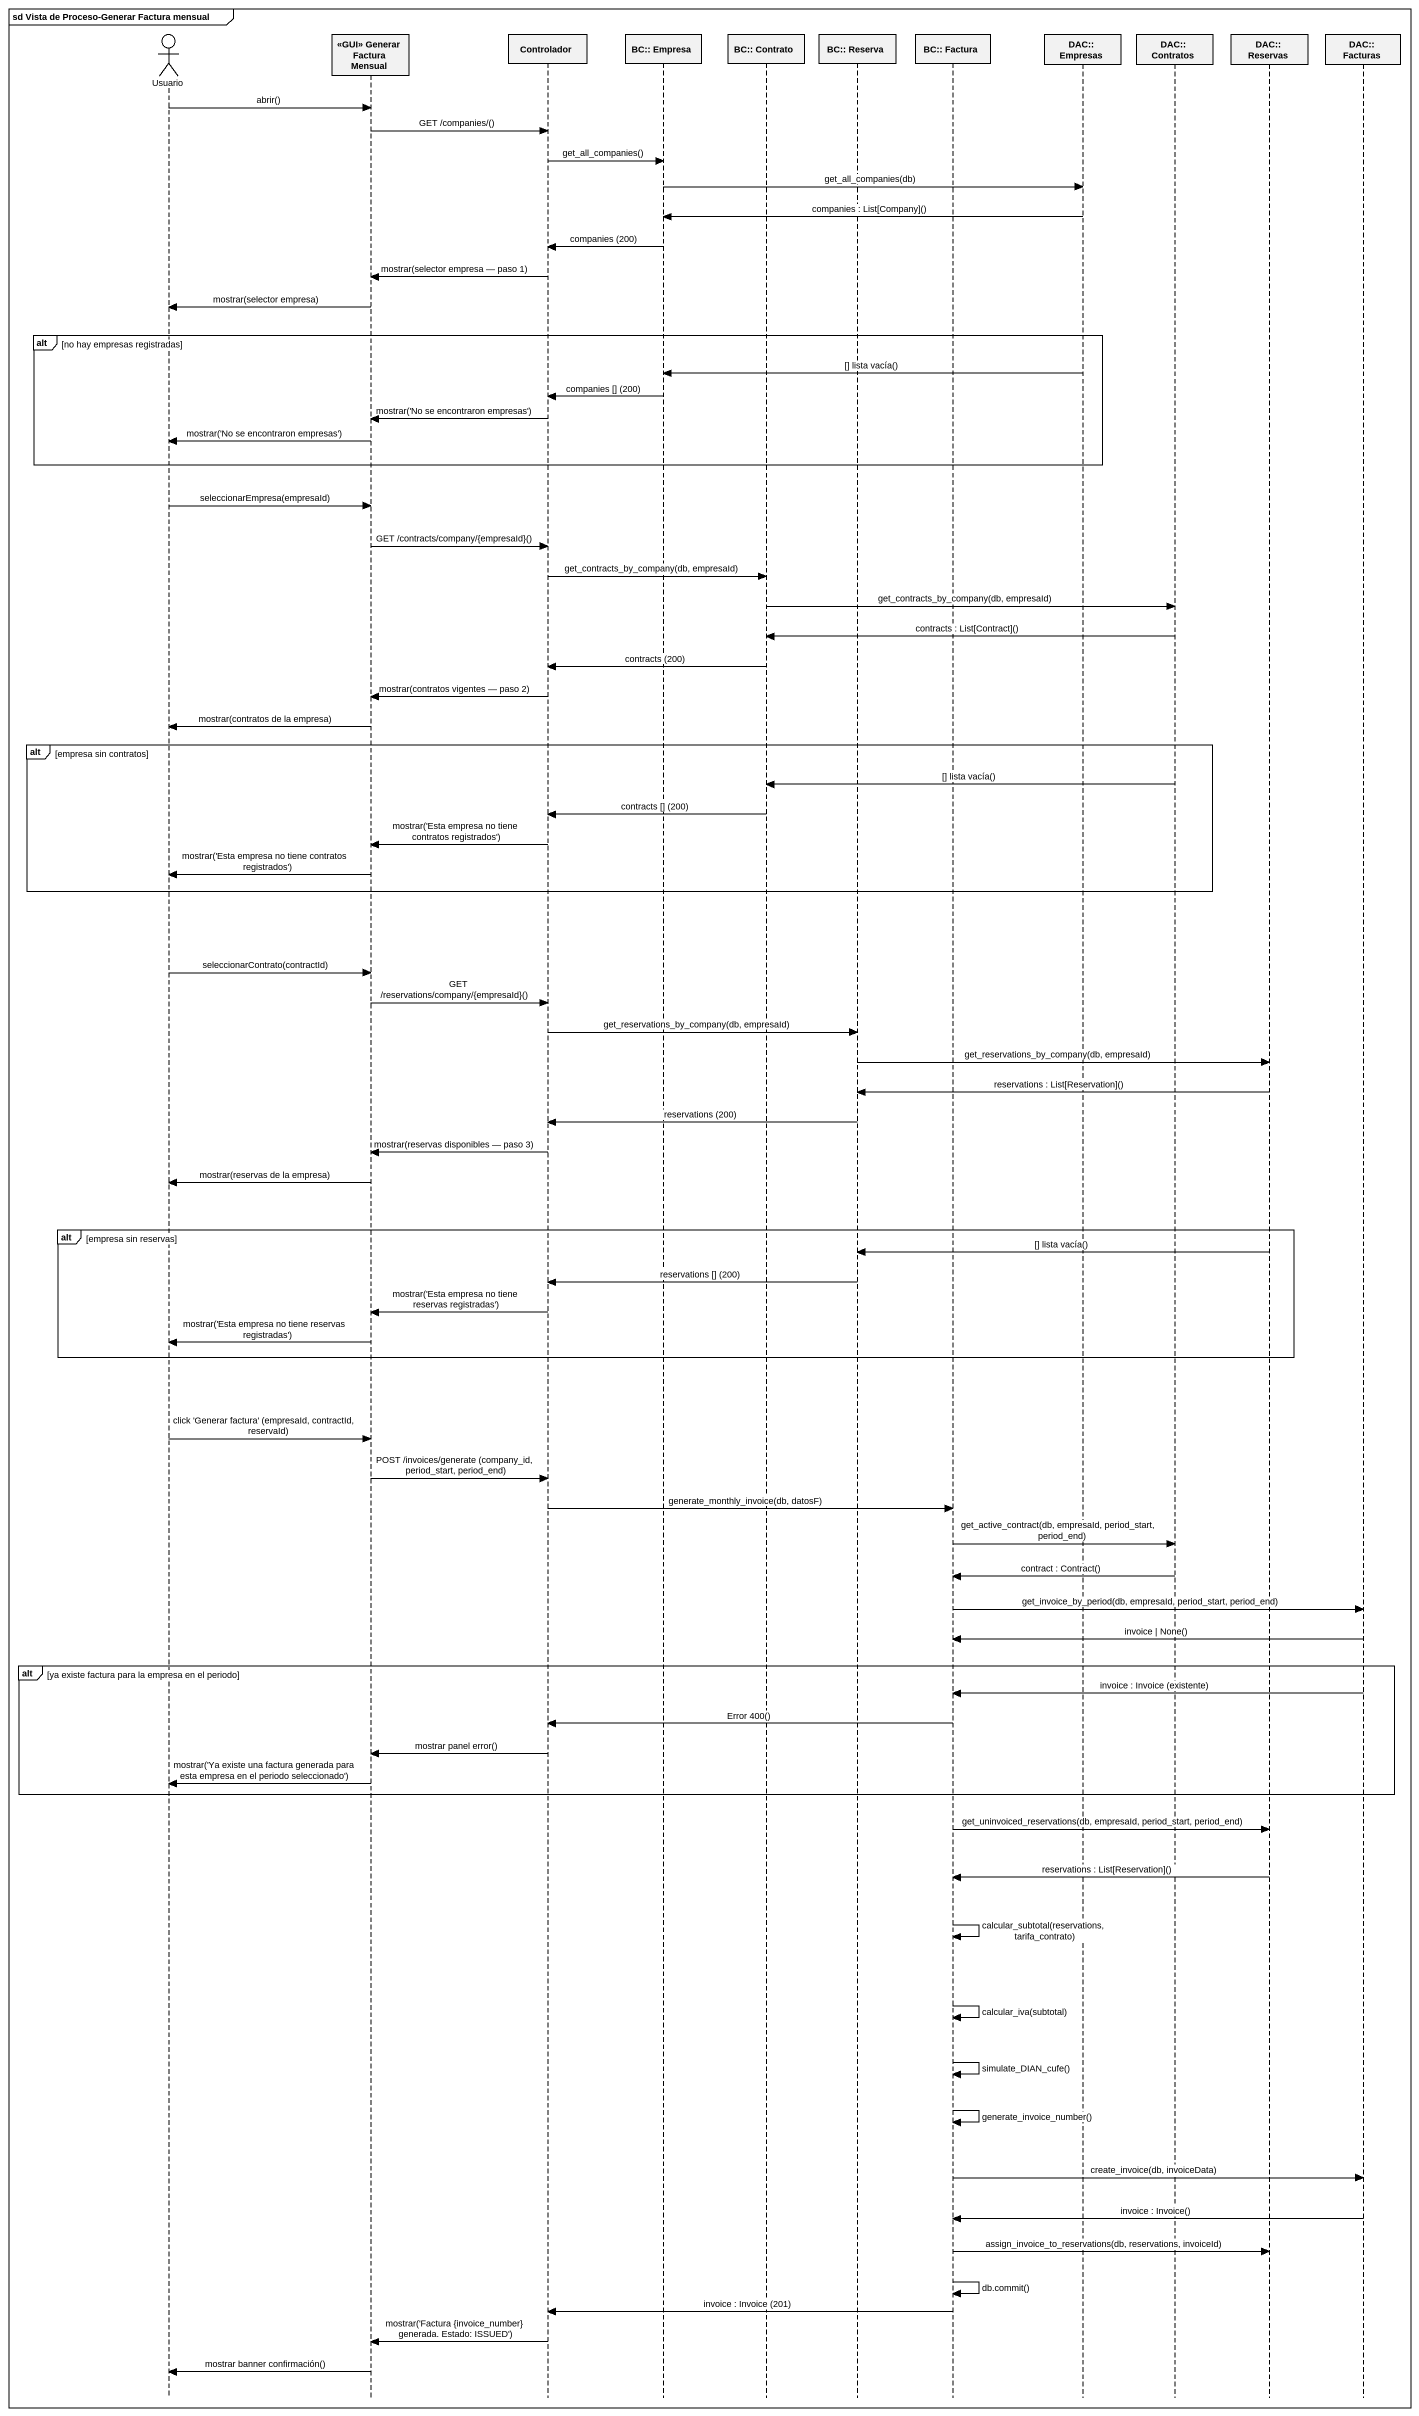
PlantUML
@startuml
mainframe sd Vista de Proceso-Generar Factura mensual
hide footbox
actor Usuario
participant "<<GUI>> Generar Factura Mensual" as GUI_Generar_Factura_Mensual
participant Controlador
participant "BC:: Empresa" as BC_Empresa
participant "BC:: Contrato" as BC_Contrato
participant "BC:: Reserva" as BC_Reserva
participant "BC:: Factura" as BC_Factura
participant "DAC:: Empresas" as DAC_Empresas
participant "DAC:: Contratos" as DAC_Contratos
participant "DAC:: Reservas" as DAC_Reservas
participant "DAC:: Facturas" as DAC_Facturas

Usuario -> GUI_Generar_Factura_Mensual : abrir()
GUI_Generar_Factura_Mensual -> Controlador : GET /companies/()
Controlador -> BC_Empresa : get_all_companies()
BC_Empresa -> DAC_Empresas : get_all_companies(db)
DAC_Empresas -> BC_Empresa : companies : List[Company]()
BC_Empresa -> Controlador : companies (200)
Controlador -> GUI_Generar_Factura_Mensual : mostrar(selector empresa — paso 1)
GUI_Generar_Factura_Mensual -> Usuario : mostrar(selector empresa)
alt no hay empresas registradas
  DAC_Empresas -> BC_Empresa : [] lista vacía()
  BC_Empresa -> Controlador : companies [] (200)
  Controlador -> GUI_Generar_Factura_Mensual : mostrar('No se encontraron empresas')
  GUI_Generar_Factura_Mensual -> Usuario : mostrar('No se encontraron empresas')
end
Usuario -> GUI_Generar_Factura_Mensual : seleccionarEmpresa(empresaId)
GUI_Generar_Factura_Mensual -> Controlador : GET /contracts/company/{empresaId}()
Controlador -> BC_Contrato : get_contracts_by_company(db, empresaId)
BC_Contrato -> DAC_Contratos : get_contracts_by_company(db, empresaId)
DAC_Contratos -> BC_Contrato : contracts : List[Contract]()
BC_Contrato -> Controlador : contracts (200)
Controlador -> GUI_Generar_Factura_Mensual : mostrar(contratos vigentes — paso 2)
GUI_Generar_Factura_Mensual -> Usuario : mostrar(contratos de la empresa)
alt empresa sin contratos
  DAC_Contratos -> BC_Contrato : [] lista vacía()
  BC_Contrato -> Controlador : contracts [] (200)
  Controlador -> GUI_Generar_Factura_Mensual : mostrar('Esta empresa no tiene contratos registrados')
  GUI_Generar_Factura_Mensual -> Usuario : mostrar('Esta empresa no tiene contratos registrados')
end
Usuario -> GUI_Generar_Factura_Mensual : seleccionarContrato(contractId)
GUI_Generar_Factura_Mensual -> Controlador : GET /reservations/company/{empresaId}()
Controlador -> BC_Reserva : get_reservations_by_company(db, empresaId)
BC_Reserva -> DAC_Reservas : get_reservations_by_company(db, empresaId)
DAC_Reservas -> BC_Reserva : reservations : List[Reservation]()
BC_Reserva -> Controlador : reservations (200)
Controlador -> GUI_Generar_Factura_Mensual : mostrar(reservas disponibles — paso 3)
GUI_Generar_Factura_Mensual -> Usuario : mostrar(reservas de la empresa)
alt empresa sin reservas
  DAC_Reservas -> BC_Reserva : [] lista vacía()
  BC_Reserva -> Controlador : reservations [] (200)
  Controlador -> GUI_Generar_Factura_Mensual : mostrar('Esta empresa no tiene reservas registradas')
  GUI_Generar_Factura_Mensual -> Usuario : mostrar('Esta empresa no tiene reservas registradas')
end
Usuario -> GUI_Generar_Factura_Mensual : click 'Generar factura' (empresaId, contractId, reservaId)
GUI_Generar_Factura_Mensual -> Controlador : POST /invoices/generate (company_id, period_start, period_end)
Controlador -> BC_Factura : generate_monthly_invoice(db, datosF)
BC_Factura -> DAC_Contratos : get_active_contract(db, empresaId, period_start, period_end)
DAC_Contratos -> BC_Factura : contract : Contract()
BC_Factura -> DAC_Facturas : get_invoice_by_period(db, empresaId, period_start, period_end)
DAC_Facturas -> BC_Factura : invoice | None()
alt ya existe factura para la empresa en el periodo
  DAC_Facturas -> BC_Factura : invoice : Invoice (existente)
  BC_Factura -> Controlador : Error 400()
  Controlador -> GUI_Generar_Factura_Mensual : mostrar panel error()
  GUI_Generar_Factura_Mensual -> Usuario : mostrar('Ya existe una factura generada para esta empresa en el periodo seleccionado')
end
BC_Factura -> DAC_Reservas : get_uninvoiced_reservations(db, empresaId, period_start, period_end)
DAC_Reservas -> BC_Factura : reservations : List[Reservation]()
BC_Factura -> BC_Factura : calcular_subtotal(reservations, tarifa_contrato)
BC_Factura -> BC_Factura : calcular_iva(subtotal)
BC_Factura -> BC_Factura : simulate_DIAN_cufe()
BC_Factura -> BC_Factura : generate_invoice_number()
BC_Factura -> DAC_Facturas : create_invoice(db, invoiceData)
DAC_Facturas -> BC_Factura : invoice : Invoice()
BC_Factura -> DAC_Reservas : assign_invoice_to_reservations(db, reservations, invoiceId)
BC_Factura -> BC_Factura : db.commit()
BC_Factura -> Controlador : invoice : Invoice (201)
Controlador -> GUI_Generar_Factura_Mensual : mostrar('Factura {invoice_number} generada. Estado: ISSUED')
GUI_Generar_Factura_Mensual -> Usuario : mostrar banner confirmación()
@enduml
